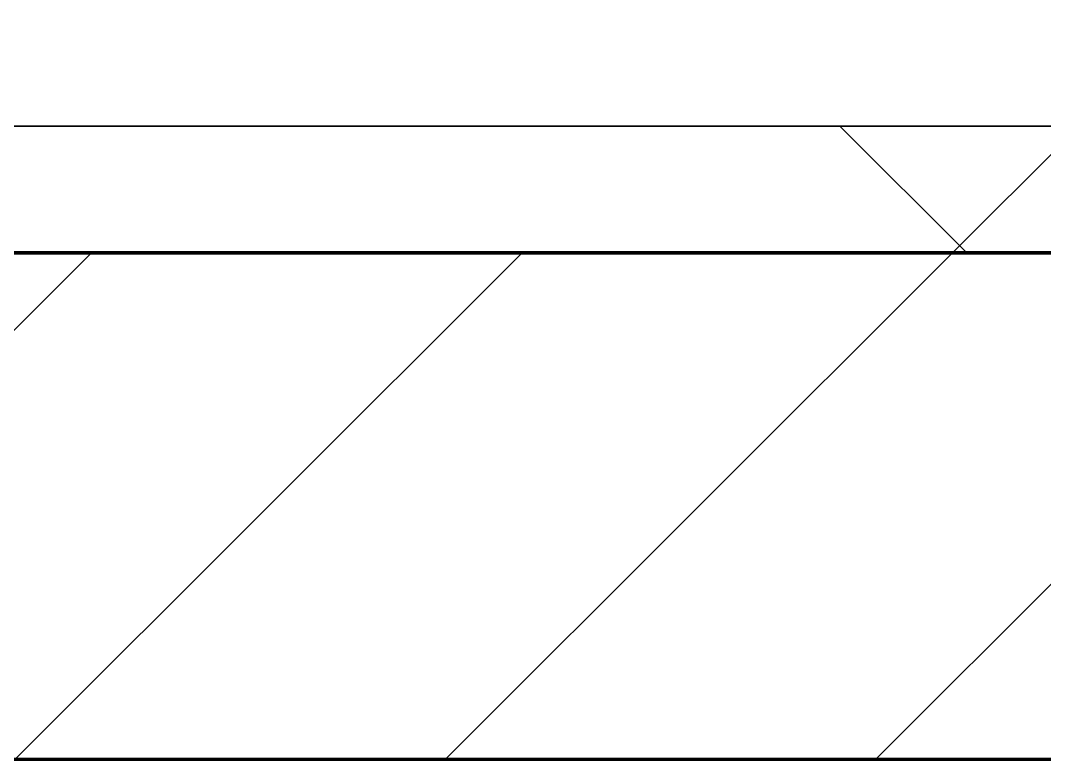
# Model space of a CAD drawing. Header units: millimetres. Extents: x -794334 to -714814, y -17806 to 22403.
# Drawn here: x -782288.7 to -781885, y -4021 to -3729.3 of the extents above; entities that cross this region are included whole.
import ezdxf
from ezdxf.xclip import XClip

# ---------------------------------------------------------------- set-up
doc = ezdxf.new("R2010")
doc.units = ezdxf.units.MM
doc.header["$XCLIPFRAME"] = 0
for name, color, linetype, lineweight in [('A-GLAZ-CURT', 2, 'Continuous', 9), ('A-WALL', 5, 'Continuous', 35), ('A-WALL-FNSH', 2, 'Continuous', 35), ('A-WALL-PATT', 1, 'Continuous', 35), ('WALL-E', 2, 'Continuous', 35)]:
    doc.layers.add(name, color=color, linetype=linetype, lineweight=lineweight)
doc.layers.add('A11_ALU.SOLID SHEET', color=2, linetype='Continuous')

# ---------------------------------------------------------------- blocks, each defined once
blk = doc.blocks.new('PPLS-PP19_Custom Tile Pattern - Custom Tile Pattern-V51-4252-01 ENLARGED CONCOURSE LEVEL - REFLECTED CEILING PLAN - SHEET 3')
at = {"layer": 'A-GLAZ-CURT'}
for p, q in [((-300, 0), (300, 0)), ((300, 0), (-300, 0)), ((195.99, 0), (213.31, 0)), ((213.31, 0), (195.99, 0)), ((230.06, 0), (300, 0)), ((-300, -50), (300, -50)), ((300, -50), (-300, -50))]:
    blk.add_line(p, q, dxfattribs=at)
for points, knots in [([(141.46, 0), (148.18, 0), (164.65, 0), (185.23, 0), (193.62, 0), (194.69, 0), (194.79, 0)], [-1455.073849, -1455.073849, -1455.073849, -1455.073849, -1095.004608, -529.74427, -295.064701, -265.121568, -265.121568, -265.121568, -265.121568]), ([(193.8, 0), (193.33, 0), (190.11, 0), (183.13, 0), (171, 0), (161.95, 0), (161.28, 0), (158.35, 0), (157.85, 0), (157.77, 0)], [-11665.349007, -11665.349007, -11665.349007, -11665.349007, -11565.880756, -11105.624034, -10839.086983, -10768.332124, -10666.779182, -10580.760289, -10550.278881, -10550.278881, -10550.278881, -10550.278881]), ([(276.95, 0), (271.16, 0), (246.52, 0), (207.11, 0), (177.41, 0), (159.34, 0), (158.33, 0), (158.3, 0)], [-262.124591, -262.124591, -262.124591, -262.124591, -244.693688, -187.987675, -143.776725, -129.632772, -123.352749, -123.352749, -123.352749, -123.352749]), ([(159.07, 0), (159.13, 0), (160.84, 0), (165.21, 0), (174.15, 0), (185.98, 0), (208.82, 0), (219.42, 0), (230.06, 0)], [-115.643202, -115.643202, -115.643202, -115.643202, -114.681583, -87.660824, -65.295536, -41.623857, -24.459831, 0, 0, 0, 0]), ([(247.1, 0), (246.76, 0), (245.04, 0), (238.34, 0), (226.56, 0), (221.1, 0), (200.27, 0), (182.99, 0), (174.27, 0), (169.67, 0), (168.99, 0)], [-9649.085549, -9649.085549, -9649.085549, -9649.085549, -9581.591397, -9406.094246, -9221.510254, -9016.44624, -8717.832359, -8253.978395, -8152.463617, -8069.855175, -8069.855175, -8069.855175, -8069.855175]), ([(215.22, 0), (214.62, 0), (210.55, 0), (203.98, 0), (187.54, 0), (175.3, 0), (169.49, 0)], [-203.825446, -203.825446, -203.825446, -203.825446, -198.527383, -184.406837, -162.427601, -142.916156, -142.916156, -142.916156, -142.916156]), ([(171.51, 0), (176.48, 0), (193.23, 0), (201.73, 0), (208.81, 0), (213.9, 0), (241.96, 0), (266.73, 0), (281.71, 0), (291.71, 0), (296.52, 0), (297.86, 0), (298.09, 0)], [-7971.819559, -7971.819559, -7971.819559, -7971.819559, -7784.112253, -7606.717214, -7289.299508, -7042.621073, -6582.165592, -6068.460911, -5766.029927, -5566.724884, -5280.360606, -5199.253518, -5199.253518, -5199.253518, -5199.253518]), ([(172.07, 0), (177.66, 0), (187.87, 0), (201.08, 0), (207.47, 0), (213.96, 0), (215.11, 0)], [-255.364076, -255.364076, -255.364076, -255.364076, -237.955587, -223.92608, -215.862851, -208.75215, -208.75215, -208.75215, -208.75215]), ([(300, 0), (288.22, 0), (262, 0), (230.43, 0), (219.94, 0), (219.02, 0)], [-12528.858583, -12528.858583, -12528.858583, -12528.858583, -11905.454923, -11162.864862, -10856.732305, -10856.732305, -10856.732305, -10856.732305]), ([(219.9, 0), (220.86, 0), (227.84, 0), (242.06, 0), (246.54, 0), (246.96, 0)], [-10670.940496, -10670.940496, -10670.940496, -10670.940496, -10511.382485, -9925.173265, -9834.877357, -9834.877357, -9834.877357, -9834.877357]), ([(284.76, 0), (284.76, 0), (285.09, 0), (287.47, 0), (293.59, 0), (297.76, 0), (300, 0)], [-4110.630118, -4110.630118, -4110.630118, -4110.630118, -4053.389046, -3959.664717, -3862.421465, -3746.95702, -3746.95702, -3746.95702, -3746.95702]), ([(297.38, 0), (295.84, 0), (291.62, 0), (285.38, 0), (284.87, 0)], [-4803.172655, -4803.172655, -4803.172655, -4803.172655, -4358.271401, -4143.037883, -4143.037883, -4143.037883, -4143.037883])]:
    blk.add_open_spline(points, degree=3, knots=knots, dxfattribs=at)
for points in [[(195.11, 0), (194.91, 0), (194.44, 0), (193.8, 0)], [(300, 0), (292.4, 0), (284.81, 0), (277.21, 0)]]:
    blk.add_open_spline(points, degree=3, dxfattribs=at)
blk = doc.blocks.new('PPLS-PP19_Custom Tile Pattern - Custom Tile Pattern-V52-4252-01 ENLARGED CONCOURSE LEVEL - REFLECTED CEILING PLAN - SHEET 3')
at = {"layer": 'A-GLAZ-CURT'}
for p, q in [((-300, 0), (300, 0)), ((300, 0), (-300, 0)), ((-293.07, 0), (-275.75, 0)), ((-275.75, 0), (-293.07, 0)), ((-222.32, 0), (-205, 0)), ((-205, 0), (-222.32, 0)), ((-300, -50), (300, -50)), ((300, -50), (-300, -50))]:
    blk.add_line(p, q, dxfattribs=at)
at = {"layer": 'A-GLAZ-CURT', "flags": 128}
for points in [[(-300, 0), (-291.56, 0), (-283.3, 0), (-275.2, 0), (-267.26, 0), (-259.45, 0), (-251.77, 0), (-244.2, 0), (-236.74, 0), (-229.36, 0), (-222.06, 0), (-214.83, 0), (-207.71, 0), (-200.76, 0), (-194.02, 0), (-187.54, 0)], [(-125.17, 0), (-128.55, 0), (-134.16, 0), (-140.03, 0), (-145.5, 0), (-150.63, 0), (-155.53, 0), (-160.27, 0), (-164.95, 0), (-169.65, 0), (-174.47, 0), (-179.49, 0), (-184.81, 0), (-190.44, 0), (-196.37, 0), (-202.58, 0), (-209.04, 0), (-215.73, 0), (-222.63, 0), (-229.72, 0), (-236.97, 0), (-244.39, 0), (-251.96, 0), (-259.67, 0), (-267.51, 0), (-275.48, 0), (-283.55, 0), (-291.73, 0), (-300, 0)], [(-187.03, 0), (-181.38, 0), (-175.58, 0), (-170.25, 0), (-165.64, 0), (-162.01, 0), (-159.53, 0), (-157.46, 0), (-154.52, 0), (-149.42, 0), (-141.84, 0), (-132.81, 0), (-126.08, 0)]]:
    blk.add_lwpolyline(points, dxfattribs=at)
at = {"layer": 'A-GLAZ-CURT'}
for points, knots in [([(-300, 0), (-284.65, 0), (-236.57, 0), (-174.61, 0), (-134.67, 0), (-120.44, 0), (-119.54, 0)], [-5323.127839, -5323.127839, -5323.127839, -5323.127839, -4502.809032, -2700.551212, -1002.059161, -887.187973, -887.187973, -887.187973, -887.187973]), ([(-187.04, 0), (-195.74, 0), (-224.98, 0), (-262.56, 0), (-294.48, 0), (-300, 0)], [-15760.262981, -15760.262981, -15760.262981, -15760.262981, -15131.813646, -13729.592194, -13439.944408, -13439.944408, -13439.944408, -13439.944408]), ([(-187.02, 0), (-192.64, 0), (-210.39, 0), (-232.01, 0), (-255.22, 0), (-262.59, 0), (-264.9, 0), (-265.4, 0)], [-1721.58978, -1721.58978, -1721.58978, -1721.58978, -1400.429864, -858.079193, -543.655514, -208.940337, 0, 0, 0, 0]), ([(-258.6, 0), (-257.91, 0), (-254.26, 0), (-241.25, 0), (-225.99, 0), (-213.1, 0), (-200.75, 0), (-192.83, 0), (-187.88, 0)], [-5722.54675, -5722.54675, -5722.54675, -5722.54675, -5657.471696, -5413.335975, -5017.494783, -4832.723979, -4666.091899, -4378.324359, -4378.324359, -4378.324359, -4378.324359]), ([(-187.78, 0), (-190.99, 0), (-202.64, 0), (-216.65, 0), (-231.26, 0), (-233.46, 0), (-234, 0)], [-1593.461244, -1593.461244, -1593.461244, -1593.461244, -1422.553702, -978.033455, -846.069444, -682.911962, -682.911962, -682.911962, -682.911962]), ([(-233.49, 0), (-233.44, 0), (-232.38, 0), (-230.74, 0), (-225.3, 0), (-223.63, 0)], [-455.274641, -455.274641, -455.274641, -455.274641, -440.605512, -119.536984, 0, 0, 0, 0]), ([(-223.63, 0), (-219.39, 0), (-206.67, 0), (-194.36, 0), (-187.04, 0)], [-5463.295695, -5463.295695, -5463.295695, -5463.295695, -5161.076232, -4766.245334, -4766.245334, -4766.245334, -4766.245334]), ([(-133.82, 0), (-135.51, 0), (-137.8, 0), (-149.31, 0), (-162.01, 0), (-174.61, 0), (-184.09, 0), (-187.03, 0)], [-2731.647847, -2731.647847, -2731.647847, -2731.647847, -2418.507304, -2308.929706, -2113.765672, -1763.376603, -1606.637576, -1606.637576, -1606.637576, -1606.637576]), ([(-119.35, 0), (-124.31, 0), (-144.63, 0), (-167.88, 0), (-186.86, 0)], [-17604.717929, -17604.717929, -17604.717929, -17604.717929, -17136.203329, -15764.469164, -15764.469164, -15764.469164, -15764.469164]), ([(-137.88, 0), (-140.56, 0), (-147.66, 0), (-147.69, 0), (-158.72, 0), (-174.02, 0), (-181.08, 0), (-186.26, 0), (-186.76, 0)], [-3187.727384, -3187.727384, -3187.727384, -3187.727384, -2919.378265, -2477.344047, -2237.412286, -2029.680487, -1755.085331, -1726.685667, -1726.685667, -1726.685667, -1726.685667]), ([(-186.42, 0), (-186.13, 0), (-180.73, 0), (-169.02, 0), (-152.12, 0), (-136.84, 0), (-127.33, 0), (-124.19, 0), (-123.43, 0), (-123.28, 0)], [-4755.090697, -4755.090697, -4755.090697, -4755.090697, -4739.070012, -4465.409639, -4149.119819, -3839.893365, -3647.167523, -3488.92562, -3439.852845, -3439.852845, -3439.852845, -3439.852845]), ([(-185.9, 0), (-180.08, 0), (-171.51, 0), (-158.7, 0), (-157.22, 0)], [-4339.918005, -4339.918005, -4339.918005, -4339.918005, -4000.813434, -3840.635403, -3840.635403, -3840.635403, -3840.635403]), ([(-152.35, 0), (-151.03, 0), (-147.71, 0), (-143.57, 0), (-138.62, 0)], [-3494.978217, -3494.978217, -3494.978217, -3494.978217, -3371.022232, -3227.460399, -3227.460399, -3227.460399, -3227.460399]), ([(-119.18, 0), (-122.08, 0), (-126.46, 0), (-136.96, 0), (-147.46, 0), (-150.03, 0), (-150.57, 0)], [-5927.945196, -5927.945196, -5927.945196, -5927.945196, -5700.061948, -5508.838257, -5298.784692, -5196.16478, -5196.16478, -5196.16478, -5196.16478]), ([(-150.34, 0), (-150.07, 0), (-147.75, 0), (-142.6, 0), (-129.6, 0), (-120.97, 0), (-119.21, 0)], [-4948.728362, -4948.728362, -4948.728362, -4948.728362, -4883.323924, -4440.880425, -4054.690705, -3958.98269, -3958.98269, -3958.98269, -3958.98269]), ([(-26.75, 0), (-27.82, 0), (-36.18, 0), (-53.55, 0), (-78.2, 0), (-110.94, 0), (-130.52, 0), (-147.74, 0), (-149.07, 0)], [-8718.362214, -8718.362214, -8718.362214, -8718.362214, -8532.293389, -8073.216054, -7508.296369, -7004.680444, -6449.282163, -6277.220794, -6277.220794, -6277.220794, -6277.220794]), ([(-148.23, 0), (-146.94, 0), (-140.15, 0), (-137.28, 0), (-133.93, 0), (-128.78, 0), (-126.5, 0)], [-6162.058746, -6162.058746, -6162.058746, -6162.058746, -6017.569127, -5560.701257, -5364.112219, -5231.017328, -5231.017328, -5231.017328, -5231.017328]), ([(-86.16, 0), (-91.37, 0), (-104.13, 0), (-122.65, 0), (-139.03, 0), (-146.11, 0), (-146.95, 0)], [-1681.3698, -1681.3698, -1681.3698, -1681.3698, -1374.161226, -945.742622, -741.901385, -489.130243, -489.130243, -489.130243, -489.130243]), ([(-146.69, 0), (-146.59, 0), (-145.49, 0), (-135.69, 0), (-128.29, 0), (-125.15, 0)], [-420.34245, -420.34245, -420.34245, -420.34245, -406.956646, -290.263673, 0, 0, 0, 0]), ([(-127.41, 0), (-131.63, 0), (-133.16, 0), (-134.09, 0), (-134.15, 0)], [-8540.990293, -8540.990293, -8540.990293, -8540.990293, -8266.114998, -8246.473386, -8246.473386, -8246.473386, -8246.473386]), ([(-134.15, 0), (-133.32, 0), (-130.61, 0), (-124.28, 0), (-120.17, 0)], [-7657.439573, -7657.439573, -7657.439573, -7657.439573, -7293.749979, -6921.147306, -6921.147306, -6921.147306, -6921.147306]), ([(-120.13, 0), (-120.14, 0), (-120.24, 0), (-121.3, 0), (-129.25, 0), (-133.82, 0)], [-2933.992132, -2933.992132, -2933.992132, -2933.992132, -2920.575025, -2840.280255, -2731.647847, -2731.647847, -2731.647847, -2731.647847]), ([(-119.13, 0), (-120.04, 0), (-122.46, 0), (-125.43, 0), (-127.03, 0), (-127.41, 0)], [-147.646252, -147.646252, -147.646252, -147.646252, -98.539552, -24.539552, 0, 0, 0, 0]), ([(-125.15, 0), (-124.93, 0), (-123.49, 0), (-121.42, 0), (-119.41, 0)], [-3362.7396, -3362.7396, -3362.7396, -3362.7396, -3342.215224, -3222.62545, -3222.62545, -3222.62545, -3222.62545]), ([(-122.08, 0), (-122.01, 0), (-121.69, 0), (-121.2, 0), (-120.88, 0)], [-3136.336417, -3136.336417, -3136.336417, -3136.336417, -3110.304437, -3035.164275, -3035.164275, -3035.164275, -3035.164275]), ([(-119.23, 0), (-118.62, 0), (-110.92, 0), (-92.04, 0), (-74.02, 0), (-62.74, 0), (-60.36, 0), (-59.97, 0)], [-6892.960745, -6892.960745, -6892.960745, -6892.960745, -6839.55839, -6236.997189, -5713.340575, -5140.470607, -5006.787413, -5006.787413, -5006.787413, -5006.787413]), ([(-119.17, 0), (-115.97, 0), (-109.32, 0), (-99.5, 0), (-91.46, 0)], [-870.96803, -870.96803, -870.96803, -870.96803, -460.363443, 0, 0, 0, 0]), ([(-119.17, 0), (-117.18, 0), (-106.31, 0), (-86.68, 0), (-63.44, 0), (-55.15, 0), (-51.89, 0), (-51.32, 0)], [-5097.980801, -5097.980801, -5097.980801, -5097.980801, -4994.692869, -4542.524482, -4008.285538, -3689.699207, -3629.125554, -3629.125554, -3629.125554, -3629.125554]), ([(-119.17, 0), (-116.74, 0), (-110.63, 0), (-98.9, 0), (-85.29, 0), (-71.67, 0), (-65.93, 0), (-65.07, 0)], [-3217.887309, -3217.887309, -3217.887309, -3217.887309, -3074.362186, -2902.289527, -2605.247022, -2322.099534, -2241.8264, -2241.8264, -2241.8264, -2241.8264]), ([(-72.93, 0), (-75.51, 0), (-88.17, 0), (-105.16, 0), (-119.16, 0)], [-19442.345229, -19442.345229, -19442.345229, -19442.345229, -18935.241197, -17610.836558, -17610.836558, -17610.836558, -17610.836558]), ([(-119.16, 0), (-116.13, 0), (-105.51, 0), (-90.42, 0), (-75.26, 0), (-68.41, 0), (-65.12, 0), (-63.63, 0)], [-3958.055964, -3958.055964, -3958.055964, -3958.055964, -3793.097032, -3402.597032, -3144.956779, -3050.982048, -2969.237017, -2969.237017, -2969.237017, -2969.237017]), ([(-36.33, 0), (-36.43, 0), (-37.27, 0), (-45.02, 0), (-46.13, 0), (-60.59, 0), (-81.23, 0), (-99.51, 0), (-114.02, 0), (-117.28, 0), (-118.78, 0)], [-1855.773136, -1855.773136, -1855.773136, -1855.773136, -1810.870157, -1672.078046, -1405.135169, -1060.00838, -740.068933, -229.489605, -116.330425, 0, 0, 0, 0]), ([(-113.43, 0), (-113.44, 0), (-113.81, 0), (-116.15, 0), (-118.23, 0)], [-328.499627, -328.499627, -328.499627, -328.499627, -282.672656, -164.249813, -164.249813, -164.249813, -164.249813]), ([(-117.74, 0), (-117.19, 0), (-114.78, 0), (-113.43, 0), (-113.43, 0)], [-821.249067, -821.249067, -821.249067, -821.249067, -394.672656, -330.879064, -330.879064, -330.879064, -330.879064]), ([(-36.62, 0), (-36.62, 0), (-40.35, 0), (-44.32, 0), (-58.97, 0), (-85.2, 0), (-107.61, 0), (-116.56, 0), (-117.56, 0)], [-4069.478503, -4069.478503, -4069.478503, -4069.478503, -3858.647035, -3538.256648, -2842.901703, -2193.204658, -1433.981041, -985.49888, -985.49888, -985.49888, -985.49888]), ([(-115.82, 0), (-114.96, 0), (-110.41, 0), (-96.78, 0), (-71.33, 0), (-42.53, 0), (-12.78, 0), (4.23, 0), (9.64, 0), (10.14, 0), (10.18, 0)], [-5724.064692, -5724.064692, -5724.064692, -5724.064692, -5430.283136, -5103.229623, -4799.173296, -4065.652676, -3589.737505, -3285.047089, -3066.359526, -3044.715262, -3044.715262, -3044.715262, -3044.715262]), ([(-51.36, 0), (-53.43, 0), (-60.28, 0), (-75.59, 0), (-94, 0), (-112.01, 0), (-114.94, 0), (-115.63, 0)], [-1583.251936, -1583.251936, -1583.251936, -1583.251936, -1466.981642, -1208.454564, -789.402658, -501.969187, -243.577221, -243.577221, -243.577221, -243.577221]), ([(-91.46, 0), (-90.09, 0), (-84.7, 0), (-77.43, 0), (-72.73, 0), (-72.64, 0), (-72.64, 0)], [-19832.387487, -19832.387487, -19832.387487, -19832.387487, -19753.885894, -19541.04734, -19478.625389, -19471.062469, -19471.062469, -19471.062469, -19471.062469]), ([(-63.96, 0), (-64.13, 0), (-72.5, 0), (-80.63, 0), (-86.16, 0)], [-2171.769325, -2171.769325, -2171.769325, -2171.769325, -2007.031671, -1681.3698, -1681.3698, -1681.3698, -1681.3698]), ([(-29.03, 0), (-33.97, 0), (-43.74, 0), (-56.37, 0), (-71.66, 0), (-77.83, 0), (-82.66, 0), (-83.28, 0), (-83.28, 0)], [-2680.714891, -2680.714891, -2680.714891, -2680.714891, -2413.671296, -2161.752162, -2006.592567, -1646.621388, -1424.436217, -1393.971743, -1393.971743, -1393.971743, -1393.971743]), ([(-83.28, 0), (-83.28, 0), (-82.91, 0), (-76.14, 0), (-64.83, 0), (-56.59, 0), (-51.99, 0)], [-1393.4169, -1393.4169, -1393.4169, -1393.4169, -1353.722004, -1274.333717, -1073.56893, -750.600169, -750.600169, -750.600169, -750.600169]), ([(-66.39, 0), (-66.39, 0), (-63.63, 0), (-58.28, 0), (-52.54, 0), (-51.3, 0)], [-2493.31794, -2493.31794, -2493.31794, -2493.31794, -2315.303971, -1809.437387, -1674.949726, -1674.949726, -1674.949726, -1674.949726]), ([(-51.31, 0), (-51.42, 0), (-58.55, 0), (-65.77, 0), (-66.37, 0), (-66.38, 0)], [-2988.547898, -2988.547898, -2988.547898, -2988.547898, -2981.410125, -2542.574734, -2498.224237, -2498.224237, -2498.224237, -2498.224237]), ([(-63.63, 0), (-61.49, 0), (-57.39, 0), (-54.49, 0), (-45.2, 0), (-40.79, 0), (-40.46, 0), (-40.44, 0)], [-2969.237017, -2969.237017, -2969.237017, -2969.237017, -2851.217951, -2734.127174, -2474.780881, -2410.990208, -2350.645972, -2350.645972, -2350.645972, -2350.645972]), ([(-58.83, 0), (-58.37, 0), (-57.29, 0), (-54.23, 0), (-46.33, 0), (-42.62, 0), (-41.76, 0)], [-4859.52896, -4859.52896, -4859.52896, -4859.52896, -4680.891996, -4469.85053, -4321.566175, -4270.495146, -4270.495146, -4270.495146, -4270.495146]), ([(-51.65, 0), (-51.22, 0), (-47.35, 0), (-46.01, 0), (-40.22, 0), (-36.78, 0)], [-606.203276, -606.203276, -606.203276, -606.203276, -508.377888, -260.442412, 0, 0, 0, 0]), ([(76.63, 0), (74.8, 0), (67.65, 0), (53.52, 0), (37, 0), (24.07, 0), (12.82, 0), (-2.9, 0), (-20.62, 0), (-32.81, 0), (-44.55, 0), (-50.88, 0), (-51.62, 0)], [-3095.572228, -3095.572228, -3095.572228, -3095.572228, -2950.589685, -2634.532728, -2313.748533, -2106.613311, -1925.670641, -1617.263037, -1290.787923, -1039.307308, -819.71621, -661.180679, -661.180679, -661.180679, -661.180679]), ([(9.32, 0), (9.08, 0), (7.65, 0), (2.57, 0), (-12.23, 0), (-25.64, 0), (-38.39, 0), (-47.58, 0), (-51.28, 0)], [-2922.926651, -2922.926651, -2922.926651, -2922.926651, -2882.788014, -2720.818881, -2518.50168, -2125.455881, -1792.521578, -1584.617822, -1584.617822, -1584.617822, -1584.617822]), ([(-51.26, 0), (-50.11, 0), (-44.14, 0), (-36.49, 0), (-33.57, 0), (-29.94, 0), (-28.57, 0)], [-733.374137, -733.374137, -733.374137, -733.374137, -651.549973, -296.515819, -83.513472, 0, 0, 0, 0]), ([(-51.03, 0), (-44.52, 0), (-33.84, 0), (-29.82, 0), (-29.19, 0)], [-1665.482825, -1665.482825, -1665.482825, -1665.482825, -963.711516, -666.19313, -666.19313, -666.19313, -666.19313]), ([(31.18, 0), (25.97, 0), (11.99, 0), (-16.6, 0), (-38.85, 0), (-50.86, 0)], [-4496.803627, -4496.803627, -4496.803627, -4496.803627, -4222.080604, -3745.412743, -2997.869085, -2997.869085, -2997.869085, -2997.869085]), ([(-50.82, 0), (-50.17, 0), (-46.86, 0), (-30.79, 0), (-18.03, 0), (7.58, 0), (13.4, 0), (16.57, 0)], [-3611.892917, -3611.892917, -3611.892917, -3611.892917, -3546.54457, -3315.260113, -2864.387349, -2439.246196, -2131.850031, -2131.850031, -2131.850031, -2131.850031]), ([(-41.76, 0), (-39.9, 0), (-37.72, 0), (-36.92, 0), (-36.77, 0)], [-4270.495146, -4270.495146, -4270.495146, -4270.495146, -4161.040818, -4106.245333, -4106.245333, -4106.245333, -4106.245333]), ([(-36.78, 0), (-32.43, 0), (-19.22, 0), (8.83, 0), (43.36, 0), (70.92, 0), (82.12, 0), (83.66, 0)], [-6191.144455, -6191.144455, -6191.144455, -6191.144455, -5862.463379, -5340.621928, -4573.028122, -4094.177415, -3869.465285, -3869.465285, -3869.465285, -3869.465285]), ([(-36.29, 0), (-36.29, 0), (-34.66, 0), (-28.88, 0), (-26.95, 0), (-26.54, 0)], [-9150.272121, -9150.272121, -9150.272121, -9150.272121, -9057.163041, -8919.836787, -8834.607043, -8834.607043, -8834.607043, -8834.607043]), ([(30.82, 0), (29.27, 0), (20.14, 0), (3.54, 0), (-16.58, 0), (-34.76, 0), (-36.04, 0)], [-10462.034656, -10462.034656, -10462.034656, -10462.034656, -10363.088938, -9884.23066, -9424.652049, -9182.880979, -9182.880979, -9182.880979, -9182.880979]), ([(-33.34, 0), (-33.34, 0), (-32.93, 0), (-31.16, 0), (-30.52, 0)], [-2415.024266, -2415.024266, -2415.024266, -2415.024266, -2357.633367, -2323.618664, -2323.618664, -2323.618664, -2323.618664]), ([(15.48, 0), (10.75, 0), (-0.89, 0), (-17.84, 0), (-30.57, 0), (-31.82, 0), (-32, 0)], [-3582.245441, -3582.245441, -3582.245441, -3582.245441, -3333.063701, -2994.501669, -2698.150104, -2614.070998, -2614.070998, -2614.070998, -2614.070998]), ([(-30.76, 0), (-30.73, 0), (-29.99, 0), (-23.47, 0), (-15.75, 0), (-15.19, 0)], [-54176.191683, -54176.191683, -54176.191683, -54176.191683, -54157.274271, -53749.15266, -53717.791567, -53717.791567, -53717.791567, -53717.791567]), ([(-30.52, 0), (-27.11, 0), (-17.83, 0), (0.65, 0), (12.23, 0), (16.59, 0)], [-2323.618664, -2323.618664, -2323.618664, -2323.618664, -2142.497158, -1716.209403, -1456.702075, -1456.702075, -1456.702075, -1456.702075]), ([(-13, 0), (-14.35, 0), (-17.68, 0), (-25.97, 0), (-29.52, 0), (-30.21, 0)], [-55207.591944, -55207.591944, -55207.591944, -55207.591944, -54789.006179, -54461.685999, -54290.791712, -54290.791712, -54290.791712, -54290.791712]), ([(8.33, 0), (8.19, 0), (7.18, 0), (0.32, 0), (-13.89, 0), (-24.92, 0), (-29.03, 0)], [-3574.286521, -3574.286521, -3574.286521, -3574.286521, -3526.962355, -3285.499107, -2903.012179, -2680.714891, -2680.714891, -2680.714891, -2680.714891]), ([(-28.98, 0), (-28.66, 0), (-27.39, 0), (-24.45, 0), (-22.56, 0)], [-166.548282, -166.548282, -166.548282, -166.548282, -102.06493, 0, 0, 0, 0]), ([(-28.57, 0), (-26.93, 0), (-20.29, 0), (-11.45, 0), (2.08, 0), (10.92, 0), (15.18, 0), (15.75, 0)], [-5361.429781, -5361.429781, -5361.429781, -5361.429781, -5261.36855, -5050.479954, -4785.90057, -4596.498881, -4567.143888, -4567.143888, -4567.143888, -4567.143888]), ([(-22.56, 0), (-20.27, 0), (-17.03, 0), (-11.36, 0), (-7.66, 0), (-6.6, 0), (-6.44, 0)], [-56468.192263, -56468.192263, -56468.192263, -56468.192263, -56344.022017, -56303.229861, -56166.290093, -56124.392176, -56124.392176, -56124.392176, -56124.392176]), ([(-15.19, 0), (-13.07, 0), (-0.71, 0), (12.11, 0), (15.48, 0)], [-461.142613, -461.142613, -461.142613, -461.142613, -429.606584, -418.500335, -418.500335, -418.500335, -418.500335]), ([(-6.54, 0), (-6.73, 0), (-7.2, 0), (-7.6, 0), (-7.79, 0)], [-56009.792147, -56009.792147, -56009.792147, -56009.792147, -55949.290093, -55895.192118, -55895.192118, -55895.192118, -55895.192118])]:
    blk.add_open_spline(points, degree=3, knots=knots, dxfattribs=at)
for points in [[(-126.5, 0), (-124.36, 0), (-122.04, 0), (-119.65, 0)], [(-39.84, 0), (-39.08, 0), (-38.11, 0), (-37.36, 0)]]:
    blk.add_open_spline(points, degree=3, dxfattribs=at)
blk = doc.blocks.new('*U1029')
at = {"layer": 'A-GLAZ-CURT'}
for name, p in [('PPLS-PP19_Custom Tile Pattern - Custom Tile Pattern-V51-4252-01 ENLARGED CONCOURSE LEVEL - REFLECTED CEILING PLAN - SHEET 3', (-3597.63, -7350)), ('PPLS-PP19_Custom Tile Pattern - Custom Tile Pattern-V52-4252-01 ENLARGED CONCOURSE LEVEL - REFLECTED CEILING PLAN - SHEET 3', (-2997.63, -7350))]:
    blk.add_blockref(name, p, dxfattribs=at)
blk = doc.blocks.new('*U1630')
blk.add_lwpolyline([(22690, -750), (19166.45, -750), (19116.45, -700), (18966.44, -550), (-101025.39, -550), (-101025.39, -6704.96), (-96300, -6704.96), (-96300, -7350), (-94497.63, -7350), (17250, -7350), (17250, -6849.96), (18300, -6849.96), (22690, -6849.96)], close=True)

msp = doc.modelspace()

# ---------------------------------------------------------------- block references
at = {"layer": 'A11_ALU.SOLID SHEET'}
ref = msp.add_blockref('*U1630', (-744681.24, 3579.02), dxfattribs=at)
XClip(ref).set_block_clipping_path([(-45802.4668593339, -9620.0029952967), (23702.8690583039, 10334.9999958097)])

# ---------------------------------------------------------------- next in the draw order: hatches: boundary and pattern name
at = {"layer": 'A-WALL-PATT', "lineweight": 9}
h = msp.add_hatch(dxfattribs=at)
h.set_pattern_fill('FP_5', color=256, style=0, pattern_type=2)
h.set_pattern_definition([(45, (0, 0), (-212.13203, 212.13203), []), (135, (0, 0), (-212.13203, -212.13203), [])])
h.paths.add_polyline_path([(-727630.24, -3820.98), (-727382.37, -3820.98), (-727382.37, -3770.98), (-790483.7, -3770.98), (-790483.7, -3820.98), (-727766, -3820.98)])
h = msp.add_hatch(dxfattribs=at)
h.set_pattern_fill('FP_2', color=256, style=0, pattern_type=2)
h.set_pattern_definition([(45, (0, 0), (-84.852814, 84.852814), [])])
h.paths.add_polyline_path([(-727382.37, -4020.98), (-727382.37, -3820.98), (-790483.7, -3820.98), (-790483.7, -4020.98), (-727494.49, -4020.98)])

# ---------------------------------------------------------------- next in the draw order: linework, layer by layer
at = {"layer": 'A-WALL', "color": 7, "lineweight": 70}
for p, q in [((-783980, -3820.98), (-781580, -3820.98)), ((-781580, -3820.98), (-783980, -3820.98)), ((-781580, -4020.98), (-783980, -4020.98))]:
    msp.add_line(p, q, dxfattribs=at)
at = {"layer": 'A-WALL-FNSH', "color": 250}
msp.add_line((-783980, -3770.98), (-781580, -3770.98), dxfattribs=at)
at = {"layer": 'WALL-E'}
for p, q in [((-727382.37, -4020.98), (-790483.7, -4020.98)), ((-790483.7, -4020.98), (-727382.37, -4020.98))]:
    msp.add_line(p, q, dxfattribs=at)

# ---------------------------------------------------------------- next in the draw order: block references
msp.add_blockref('*U1029', (-778882.37, 3579.02))

doc.saveas('drawing.dxf')
